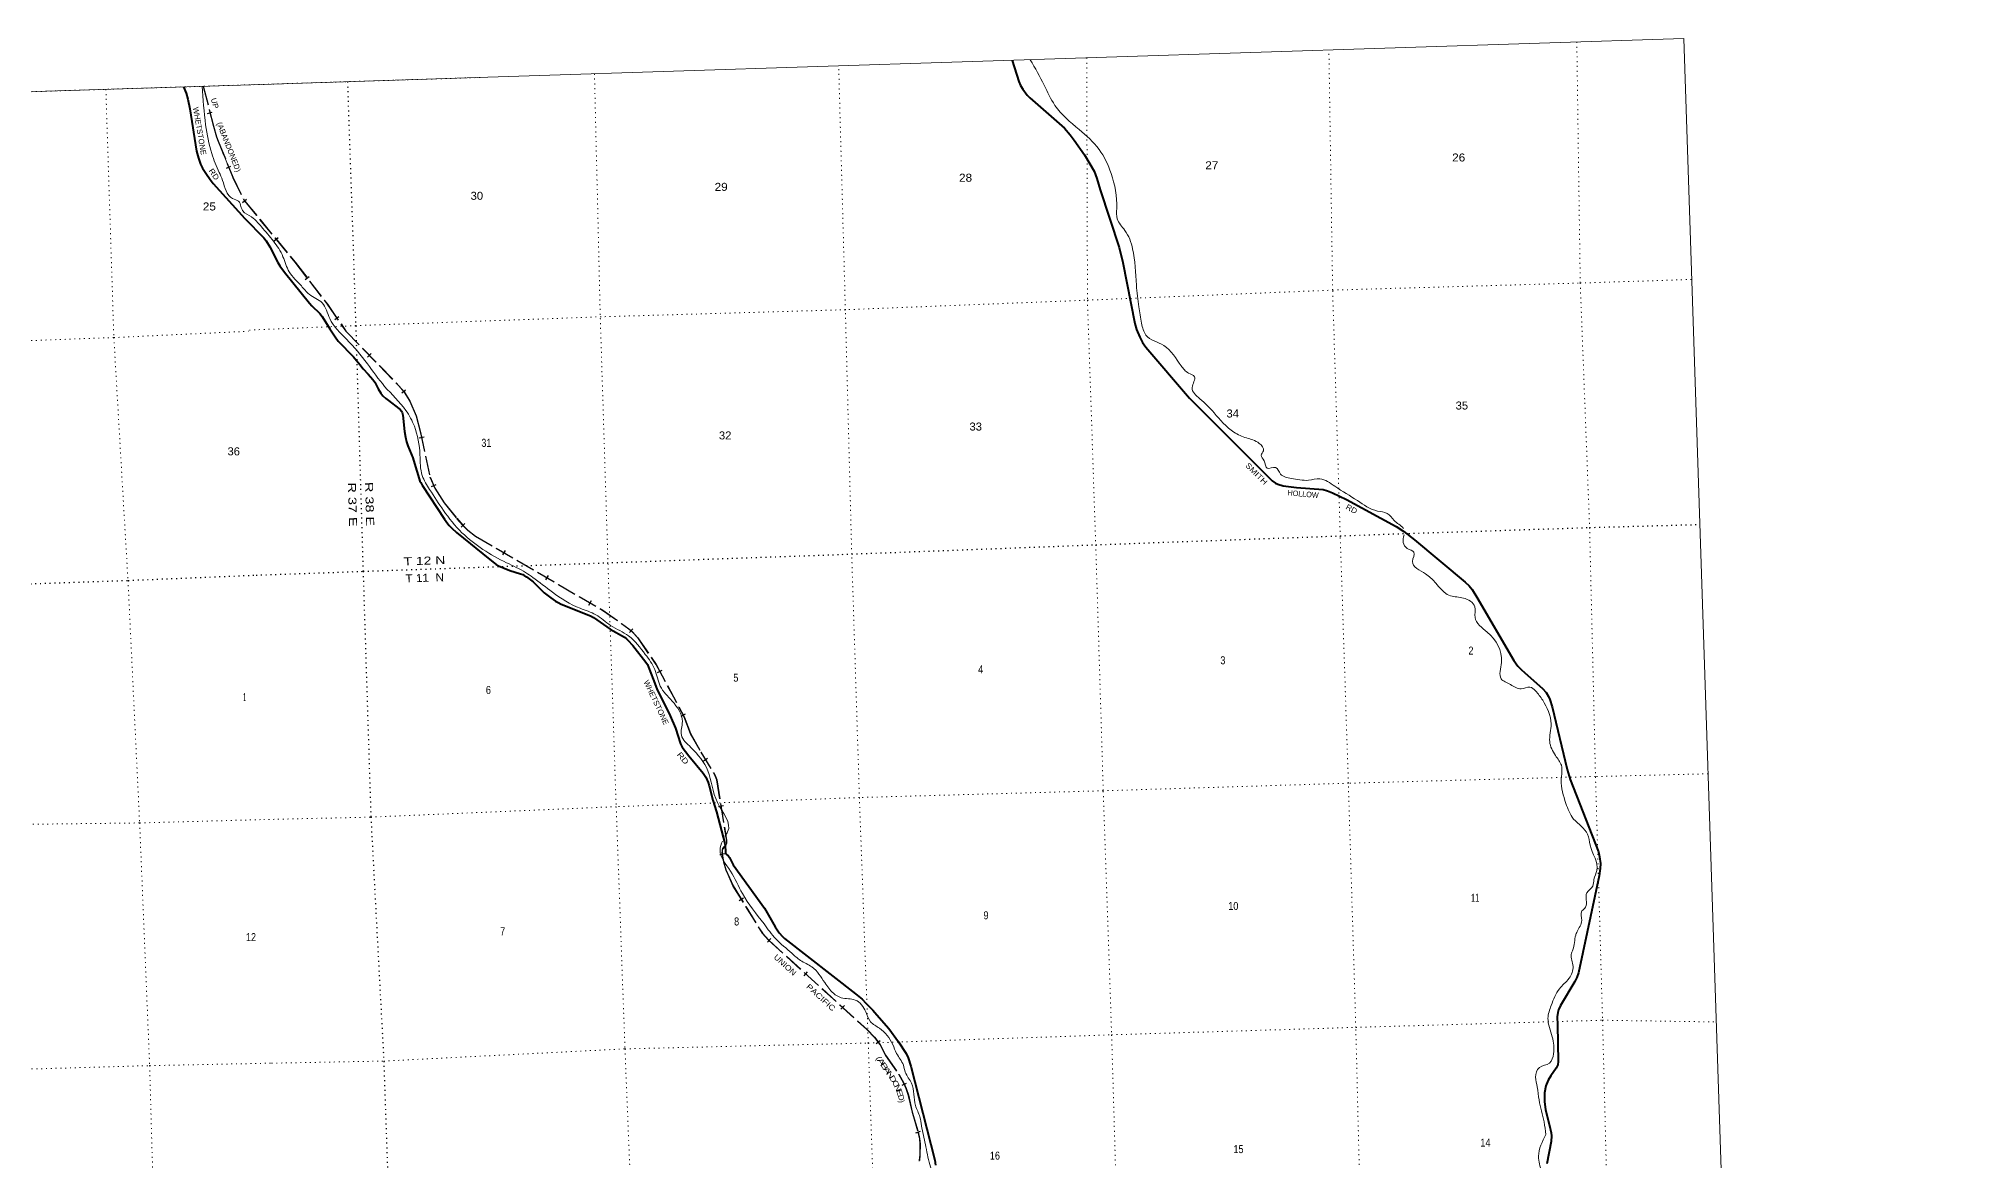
# Model space of a CAD drawing. Header units: feet. Extents: x 505285 to 763886, y -543582 to -353855.
# Drawn here: x 721863 to 763886, y -378400 to -353855 of the extents above; entities that cross this region are included whole.
import ezdxf
from ezdxf.enums import TextEntityAlignment as Align

# ---------------------------------------------------------------- set-up
doc = ezdxf.new("R2010")
doc.units = ezdxf.units.FT
doc.header["$LTSCALE"] = 70
doc.linetypes.add('DOTTED', pattern=[1.5, 0.3, -1.2])
doc.linetypes.add('LONG_DASHED', pattern=[7.5, 6, -1.5])
for name, color, linetype, lineweight in [('26', 7, 'Continuous', 40), ('27', 7, 'Continuous', 13), ('34', 7, 'Continuous', 25), ('39', 7, 'Continuous', 13), ('4', 7, 'Continuous', 13), ('6', 7, 'DOTTED', 25), ('63', 7, 'Continuous', 25), ('7', 7, 'DOTTED', 13)]:
    doc.layers.add(name, color=color, linetype=linetype, lineweight=lineweight)

msp = doc.modelspace()

# ---------------------------------------------------------------- linework, layer by layer
at = {"layer": '26'}
for points in [[(743161.77, -354335.16), (743309.4, -354798.91), (743345.95, -354882.04), (743392.72, -354967.14), (743489.88, -355094.48), (743545.82, -355154.37), (744303.99, -355814.38), (744434.61, -355967.1), (744517.38, -356076.56), (744742.85, -356398.71), (744959.7, -356761.45), (745015.08, -356916), (745083.85, -357165.77), (745502.05, -358427.42), (745585.62, -358758.69), (745848.59, -360090.36), (745884.66, -360223.96), (745956.59, -360392.54), (746014.44, -360503.11), (746084.14, -360605.44), (747044.27, -361724.84), (748851.48, -363532.75), (748921.07, -363579.6), (748972.1, -363605.13), (749093.52, -363638.86), (749383.42, -363680.82), (749961.82, -363724.53), (750056.5, -363749.8), (750168.6, -363795.65), (750472.05, -363939.82), (751559.77, -364528.5), (751732.09, -364637.69), (751962.84, -364822.73), (753071.56, -365745.48), (753160.86, -365830.58), (753224.16, -365905.16), (753326.24, -366076.69), (754132.57, -367460.31), (754223.62, -367582.94), (754298.42, -367660.31), (754373.09, -367734.65), (754759.83, -368073.06), (754840.63, -368158.16), (754897.54, -368245.44), (754921.43, -368311.35), (754975.56, -368474.21), (755302.04, -369847.46), (755370.94, -370060.88), (755988.67, -371647.63), (756012.23, -371753.77), (756029.24, -371898.45), (756024.99, -372013.34), (755998.81, -372172.82), (755549.31, -374293.18), (755514.69, -374396.23), (755471.68, -374481.21), (755153.23, -375008.97), (755110.56, -375102.27), (755097.94, -375157.91), (755083.76, -375254.25), (755087.74, -375427.28), (755107.55, -376232.03), (755095.82, -376306.8), (755058.61, -376380.77), (754942.73, -376549.35), (754885.31, -376640.7), (754836.42, -376766.36), (754804.53, -376915.29), (754806.65, -377111.03), (754825.6, -377289.22), (754919.52, -377630.18), (754955.23, -377794.02), (754957.62, -377859.94), (754949.76, -377983.5), (754857.69, -378472.68)], [(725035.69, -354914.99), (725092.9, -355053.12), (725129.01, -355182.34), (725172.26, -355392.71), (725323.32, -356317.31), (725362.89, -356471.45), (725411.37, -356608.17), (725452.89, -356689.07), (725527.88, -356805.39), (725619.04, -356940.15), (725685.11, -357024.67), (726377.61, -357791.54)], [(726377.61, -357791.54), (726791.65, -358213.98), (726847.99, -358278.75), (726926.78, -358414.53), (727100.93, -358758.66), (727141.23, -358829.15), (727244.41, -358968.97), (727790.56, -359645.65), (727846.73, -359704.51), (728016.42, -359869.82), (728072.88, -359935.43), (728236.72, -360208.04), (728351.55, -360383.77), (728420.23, -360475.32), (728752.64, -360819.82), (728892.52, -360983.95), (728965.36, -361083.62), (729074.64, -361200.26), (729180.36, -361313.94), (729224, -361375.22), (729295.55, -361517.21), (729349.67, -361612.14), (729399.15, -361674.59), (729458.95, -361728.78), (729520.87, -361776.95), (729745.06, -361946.11), (729776.79, -361973), (729802.29, -362007.63), (729818.68, -362038.61), (729834.37, -362095.95), (729868.75, -362453.14), (729888.8, -362578.08), (729912.48, -362680.14), (729939.69, -362766.74), (730050.9, -363028.56), (730068.21, -363081.1), (730143.21, -363323.26), (730191.15, -363489.34), (730209.37, -363536.73), (730225.86, -363569.99), (730256.72, -363626.03), (730742.31, -364371.03), (730817.72, -364471.69), (730850.5, -364508.14), (730905.14, -364568.28), (731008.82, -364663.52), (731738.44, -365251.72), (731838.61, -365335.55), (731876.86, -365361.07), (731929.68, -365390.23), (732171.21, -365491.75), (732410.53, -365563.37), (732456.98, -365583.42), (732485.41, -365599.3), (732539.85, -365632.62), (732684.69, -365743.18), (732873.49, -365931.74), (732928.72, -365982.55), (733068.96, -366093.72), (733176.43, -366166.62), (733229.25, -366195.78), (733294.4, -366228.76), (733939.59, -366481.92), (734007.46, -366517.33), (734369.03, -366778.23), (734685.6, -366954.15), (734726.43, -366984.93), (734755.58, -367014.09), (734866.12, -367134.95), (735150.82, -367498.88), (735183.6, -367549.91), (735208.98, -367607.95), (735308.18, -367870.19), (735391.58, -368080.65), (735682.45, -368672.3), (735795.87, -368940.08), (735905.86, -369282.48), (735944.95, -369357.84), (736091.16, -369543.65), (736402.81, -369925.14), (736462.22, -370013.94), (736512.01, -370128.63), (736535.08, -370203.49), (736611.59, -370517.72), (736696.38, -370768.4), (736880.23, -371461.02), (736886.02, -371502.62), (736889.23, -371653.52), (736891.16, -371676.08), (736898.45, -371692.48)], [(736898.45, -371692.48), (736956.38, -371741.73), (736978.59, -371772.67), (737056.95, -371927.41), (737744.87, -372879.36), (737981.41, -373289.72), (738065.95, -373414.74), (738138.89, -373499.54), (738182.52, -373542.32), (739736.64, -374753.15), (739878.24, -374865.47), (739963.95, -374954.42), (740115.02, -375109.69), (740202.45, -375208.11), (740464.73, -375514.29), (740676.2, -375798.78), (740841.28, -376054.64), (740889.11, -376155.83), (740943.05, -376332.9), (741470.95, -378392.05), (741488.35, -378503.24)]]:
    msp.add_lwpolyline(points, dxfattribs=at)
at = {"layer": '34', "linetype": 'LONG_DASHED', "lineweight": 13}
for points in [[(725467.49, -354901.34), (725757.58, -356008.03), (726111.57, -356894.21), (726365.05, -357408.75)], [(726368.05, -357407.21), (727472.31, -358748.07), (728180.34, -359670.51), (728585.9, -360257.71), (729746.1, -361452.9), (729861.57, -361590.2), (729986.16, -361790.06), (730124.66, -362113.36), (730216.99, -362478.23), (730424.42, -363450.39), (730530.91, -363692.94), (730734.92, -364012.9), (731011.02, -364353.4), (731144.9, -364505.82), (731255.69, -364616.67), (731420.1, -364742.85), (734182.62, -366352.87), (734778.03, -366768.96), (734856.51, -366838.24), (734963.68, -366960.47), (735371.32, -367549.61), (735982.96, -368693.09), (736122.07, -369056.5), (736350.97, -369464.93), (736652.31, -369960.44), (736695.06, -370070.5), (736910.83, -371401.45), (736910.83, -371459.19), (736892.37, -371493.83), (736827.74, -371576.96), (736818.51, -371611.61), (736815.31, -371690.9), (736847.63, -371866.4), (736898.97, -372038.56), (737053.89, -372395.35), (737635.62, -373332.05), (737695.64, -373429.04), (737835.36, -373580.9), (739984.8, -375535.71), (740151.58, -375706.02), (740266.74, -375857.61), (740389.51, -376098.78), (740678.59, -376509.02), (740788.64, -376708.27), (740839.42, -376823.74), (740887.39, -376972.57), (740974.68, -377343.93), (741102.28, -377778.24), (741134.87, -377913.74), (741144.11, -378038.44), (741139.49, -378273.99), (741128.38, -378398.52)], [(741126.84, -378415.72), (741128.38, -378398.52)]]:
    msp.add_lwpolyline(points, dxfattribs=at)
at = {"layer": '39'}
for points in [[(743559.42, -354322.86), (743863.3, -354878), (744097.34, -355318.47), (744625.15, -355848.81), (745063.34, -356281.75), (745326.45, -356807.74), (745449.78, -357574.5), (745459.75, -357799.68), (745627.05, -358053.3), (745797.68, -358457.84), (745879.83, -359250.27), (745934.73, -359725.53), (745993.57, -360085.85), (746088.89, -360344.14), (746477.72, -360571.48), (746858.14, -361014.61), (747022.17, -361175.71), (747149.18, -361253.6), (747099.39, -361489.04), (747266.41, -361734.62), (747577.95, -362043.35), (748013.85, -362468.32), (748286.82, -362593.19), (748567.58, -362711.74), (748657.55, -362875.57), (748608.86, -362972.02), (748673.17, -363090.48), (748739.2, -363257.21), (748920.91, -363238.43), (749034.25, -363383.28), (749266.05, -363477.45), (749644.26, -363517.9), (749893.74, -363488.57), (750222.17, -363651.68), (750714.2, -363963.83), (751153.05, -364192.43), (751365.4, -364243.24), (751517.74, -364395.65), (751721.72, -364571.15), (751725.8, -364575.79)], [(725444.94, -354901.72), (725520.95, -355745.13), (725654.72, -356372.74), (725817.04, -356784.87), (725889.73, -356959.22), (726111.36, -357357.99), (726238.21, -357415.67), (726293.56, -357533.35), (726316.62, -357600.26), (726371.97, -357667.17)], [(726371.97, -357667.17), (726568.86, -357791.13), (726739.45, -357973.56), (727007.18, -358289.94), (727211.56, -358628.79), (727349.61, -358962.03), (727614.98, -359268.43), (727783.79, -359451.51), (728069.04, -359640.38), (728235.47, -359982.64), (728602.24, -360436.34), (729058.07, -360971.34), (729436.28, -361464.9), (729901.83, -361991.49), (730086.34, -362335.1), (730208.69, -362960.92), (730258.52, -363418.33), (730420.09, -363718.54), (730724.78, -364180.4), (731126.4, -364665.36), (732104.02, -365323.83), (732520.56, -365538.27), (732677.52, -365644.5), (733104.74, -365965.63), (733710.49, -366319.91), (734056.15, -366460.23), (734379.14, -366696.04), (734773.36, -366923.85), (735138.06, -367330.29), (735347.14, -367659.25), (735465.82, -368023.08), (735722.24, -368348.26), (735948.56, -368797.06), (735926.92, -369091.88), (736134.89, -369362.13), (736503.73, -369874.15), (736716.71, -370569.14), (736938.53, -371212.09), (736887.75, -371299.84), (736882.09, -371311.54)], [(751733.71, -364714.56), (751718.74, -364883.4), (751803.42, -365011.18), (751948.59, -365092.43), (751919.61, -365292.86), (752205.92, -365568.28), (752753.97, -366047.53), (753032.24, -366095.68), (753283.47, -366285.8), (753287.72, -366519.25), (753555.66, -366841.66), (753863.64, -367502.94), (753860.3, -367861.52), (754063.21, -367988.98), (754297.02, -368083.07), (754488.02, -368043.82), (754607.1, -368124.01), (754766.76, -368331.6), (754951.38, -368848.39), (754921.09, -369238.18), (755045.99, -369539.68), (755175.84, -369754.41), (755171.14, -370074.78), (755275.42, -370586.48), (755443.85, -370928.67), (755750.24, -371261.75), (755802.67, -371497.45), (755954.01, -372053.12), (755887.48, -372251.53), (755862.58, -372397.44), (755733.46, -372543.16), (755718.85, -372696.75), (755704.53, -372858.38), (755625.24, -372939.84), (755622.57, -373147.37), (755518.95, -373390.83), (755489.63, -373468.43), (755428.82, -373788.86), (755390.27, -373888.95), (755431.62, -374151.24), (755344.66, -374412.22), (755132.32, -374641.56), (754952.84, -375006.63), (754882.6, -375287.12), (754977.18, -375694.46), (755006.22, -376061.92), (754913.26, -376266.73), (754694.22, -376363.4), (754611.48, -376573.88), (754647.19, -376790.05), (754687.25, -377072.53), (754796.47, -377553.84), (754838.38, -377832.22)], [(736824.78, -371409.99), (736772.34, -371609.29), (737000.26, -372069.07), (737262.09, -372558.85), (737734.55, -373224.14), (737992.62, -373550.95), (738342.4, -373864.31), (738530.31, -374020.51), (738783.9, -374164.22), (739062.55, -374506.38), (739253.23, -374741.01), (739420.98, -374837.54), (739731.42, -374888.54), (739960.98, -375145.91), (740066.88, -375363.53), (740258.29, -375505.5), (740549.45, -375861.3), (740634.56, -376057.53), (740781.84, -376311.89), (740825.35, -376465.35), (740960.2, -376708.09), (741047.07, -377195.66), (741144.02, -377445.07), (741180.95, -377639.05), (741264.05, -378045.49), (741361.86, -378487.62), (741434.36, -378680.15)], [(754838.38, -377832.22), (754676.69, -378303.37), (754734.89, -378645.59), (754788.08, -379072.58), (754886.03, -379405.28), (754904.1, -379432.92)]]:
    msp.add_spline(points, degree=3, dxfattribs=at)
at = {"layer": '4'}
msp.add_lwpolyline([(505285.47, -360804.74), (536860.22, -360087.99), (568433.96, -359327.81), (600006.62, -358524.19), (631578.15, -357677.15), (663148.48, -356786.68), (694717.55, -355852.8), (726285.32, -354875.48), (757851.71, -353854.74), (763886.04, -536576.2), (732068.3, -537605.06), (700249.18, -538590.15), (668428.73, -539531.49), (636607.03, -540429.04), (604784.11, -541282.83), (572960.06, -542092.84), (541134.91, -542859.08), (509308.75, -543581.54)], close=True, dxfattribs=at)
msp.add_lwpolyline([(505285.47, -360804.74), (536860.22, -360087.99), (568433.96, -359327.81), (600006.62, -358524.19), (631578.15, -357677.15), (663148.48, -356786.68), (694717.55, -355852.8), (726285.32, -354875.48), (757851.71, -353854.74), (763886.04, -536576.2), (732068.3, -537605.06), (700249.18, -538590.15), (668428.73, -539531.49), (636607.03, -540429.04), (604784.11, -541282.83), (572960.06, -542092.84), (541134.91, -542859.08), (509308.75, -543581.54)], close=True, dxfattribs=at)
at = {"layer": '6'}
for points in [[(728623.21, -354801.36), (728804.16, -360138.91), (728964.14, -365509.94), (729134.28, -370884.63), (729417.37, -376222.93), (729600.24, -381504.51), (729815.64, -386798.99), (730028.02, -392178.16), (730226.37, -397727.01), (730317.79, -400497.33)], [(726624.54, -365594.07), (728964.14, -365509.94), (734302.52, -365323.41), (739652.76, -365132.42), (744990.56, -364929.8), (750336.66, -364734.93), (751837.8, -364681.87)], [(751837.8, -364681.87), (755793.4, -364552.1), (758202.79, -364485.46)], [(695052.56, -366919.49), (697529.85, -366758.22), (702704.71, -366602.73), (707972.94, -366365.63), (713290.47, -366108.5), (718539.38, -365890.28), (723825.73, -365708.85), (726624.54, -365594.07)]]:
    msp.add_lwpolyline(points, dxfattribs=at)
at = {"layer": '63'}
for p, q in [((725558.69, -355495.64), (725665.68, -355467.59)), ((725973.34, -356692.31), (726074.98, -356648.7)), ((726329.77, -357440.16), (726415.15, -357369.85)), ((727021.32, -358279.89), (727106.71, -358209.58)), ((727700, -359127.65), (727787.74, -359060.3)), ((728346.07, -359999.33), (728437.08, -359936.47)), ((729064.36, -360823.1), (729143.72, -360746.06)), ((729811.13, -361608.69), (729895.78, -361537.49)), ((730189.7, -362592.36), (730297.88, -362569.28)), ((730458.47, -363653.56), (730559.75, -363609.1)), ((731110.56, -364542.9), (731188.8, -364464.71)), ((732021.76, -365151.96), (732077.46, -365056.39)), ((732961.63, -365699.72), (733017.33, -365604.15)), ((733901.5, -366247.48), (733957.2, -366151.92)), ((734793.71, -366850.17), (734866.92, -366767.25)), ((735406.82, -367723.05), (735504.35, -367670.88)), ((735919.91, -368682.28), (736017.44, -368630.11)), ((736407.2, -369654.58), (736501.7, -369597.1)), ((736738.2, -370652.17), (736847.38, -370634.47)), ((736766.2, -371703.08), (736874.98, -371683.05)), ((737192.4, -372714.09), (737286.36, -372655.74)), ((737807.77, -373624.07), (737882.19, -373542.24)), ((738612.56, -374355.99), (738686.98, -374274.16)), ((739417.35, -375087.91), (739491.77, -375006.08)), ((740189.03, -375838.79), (740277.1, -375771.88)), ((740752.78, -376752.16), (740854.03, -376707.64)), ((741052.96, -377789.52), (741159.08, -377758.34))]:
    msp.add_line(p, q, dxfattribs=at)
at = {"layer": '63', "linetype": 'LONG_DASHED'}
for points in [[(725469.05, -354901.51), (725691.62, -355777.42), (725761.48, -356006.74), (725795.4, -356102.76), (726115.32, -356892.54), (726368.73, -357406.94)], [(726371.21, -357404.6), (727475.52, -358745.52), (728183.66, -359668.1), (728589.08, -360255.1), (729749.14, -361450.15), (729864.9, -361587.78), (729989.81, -361788.16), (730128.56, -362112.04), (730220.98, -362477.3), (730428.34, -363449.13), (730534.54, -363691), (730738.25, -364010.5), (731014.15, -364350.75), (731147.89, -364503.02), (731258.4, -364613.58), (731422.39, -364739.44), (734184.83, -366349.41), (734780.57, -366765.73), (734859.42, -366835.34), (734966.92, -366957.94), (735374.82, -367547.47), (735986.7, -368691.38), (736125.79, -369054.76), (736354.51, -369462.86), (736656, -369958.62), (736699.04, -370069.42), (736914.93, -371401.12), (736914.93, -371460.21), (736895.82, -371496.07), (736831.49, -371578.82), (736822.59, -371612.23), (736819.43, -371690.61), (736851.62, -371865.44), (736902.83, -372037.15), (737057.53, -372393.44), (737639.1, -373329.89), (737698.92, -373426.55), (737838.25, -373577.99), (739987.65, -375532.76), (740154.69, -375703.34), (740270.23, -375855.42), (740393.03, -376096.66), (740682.07, -376506.84), (740792.32, -376706.45), (740843.26, -376822.28), (740891.34, -376971.47), (740978.65, -377342.88), (741106.24, -377777.18), (741138.93, -377913.1), (741148.21, -378038.33), (741143.59, -378274.21), (741132.46, -378398.88)]]:
    msp.add_lwpolyline(points, dxfattribs=at)
at = {"layer": '7'}
msp.add_line((731523.52, -354709.1), (726285.32, -354875.48), dxfattribs=at)
for points in [[(751215.92, -399824.09), (751107.79, -397006.33), (751030.81, -391545.65), (750963.03, -386175.25), (750808.98, -380801.99), (750679, -375486.24), (750516.08, -370145.52), (750339.3, -364752.96), (750172.52, -359360.02), (750090.34, -354109.74)], [(755513.63, -353931.83), (755588.16, -359204.88), (755793.4, -364552.1), (755922.35, -370008.85), (756076.56, -375329.75), (756213.61, -380675.44), (756358.8, -386024.87), (756365.18, -391359.27), (756375.4, -396802.27), (756477.67, -399656.69)], [(734025.78, -354629.21), (734153.39, -359976.15), (734321.24, -365342.86), (734501.33, -370658.78), (734692.78, -375956.15), (734911.31, -381339.13), (735050.58, -386634.39), (735119.36, -391976.56), (735335, -397561.02), (735450.58, -400333.73)], [(740682.45, -400165.8), (740592.74, -397361.35), (740413.27, -391779.59), (740332.48, -386437.86), (740195.58, -381096.19), (740015.2, -375828.61), (739821.83, -370476.94), (739652.76, -365132.42), (739514.07, -359796.85), (739367.14, -354457.74)], [(744793.62, -354282.25), (744809.27, -359579.69), (744990.56, -364929.8), (745155.34, -370322.81), (745337.78, -375648.71), (745493.77, -380963.5), (745557.12, -386321.98), (745700.31, -391671.47), (745823.9, -397146.55), (745932.11, -399995.82)], [(694726.31, -356142.08), (697091.65, -355992.03), (702284.83, -355777.31), (707561.11, -355594.26), (712821.79, -355369.54), (718031.67, -355135.19), (726285.32, -354875.48)], [(723338, -354968.56), (723512.5, -360397.81), (723821.81, -365711.02), (724076.67, -371014.27), (724295.69, -376322.94), (724445.25, -381648.4), (724614.19, -386957), (724803.75, -392280.91), (724901.57, -397721.13), (725037.36, -400664.43)], [(726476.76, -360234.69), (728798.08, -360137.12), (734148.25, -359944.12), (739487.76, -359789.77), (744809.27, -359579.69), (750172.52, -359360.02), (755588.16, -359204.88), (758025.83, -359127.19)], [(694890.39, -361562.2), (697323.81, -361430.38), (702551.25, -361227.08), (707776.34, -360961.47), (713055.09, -360738.06), (718346.51, -360584.62), (723512.5, -360397.81), (726455.74, -360260.3)], [(758382.94, -369940.57), (755920, -369998.87), (750516.08, -370145.52), (745152.91, -370310.81), (739821.19, -370458.83), (734503.33, -370658.71), (729118.34, -370887.23), (726793.75, -370940.42)], [(695213, -372219.48), (697520.91, -372137.62), (702808.12, -371925.96), (708126.74, -371644.63), (713374.44, -371394.24), (718697.84, -371080.5), (724076.67, -371014.27), (726793.75, -370940.42)], [(726962.4, -376269.4), (729417.37, -376222.93), (734692.78, -375956.15), (740015.2, -375828.61), (745337.78, -375648.71), (750679, -375486.24), (756076.56, -375329.75), (758562.17, -375368.14)], [(695374.29, -377548.02), (697661.33, -377486.46), (702897.76, -377255.77), (705755.61, -377148.65), (708194.48, -376924.95), (713528.47, -376679.26), (718880.13, -376477.17), (724295.69, -376322.94), (726962.4, -376269.4)]]:
    msp.add_lwpolyline(points, dxfattribs=at)

# ---------------------------------------------------------------- texts
at = {"layer": '27'}
for rotation, p in [(279.779, (725240.77, -355368.31)), (295.18, (735097.57, -367926.39))]:
    msp.add_text('WHETSTONE', height=120, rotation=rotation, dxfattribs=at).set_placement(p)
for s, rotation, width, p in [('RD', 304.077, 1.15, (725580.42, -356748.75)), ('SMITH', 314.989, 1.2, (748251.78, -363206.19)), ('HOLLOW', 355.178, 0.95, (749181.43, -363850.05)), ('RD', 331.578, 1.1, (750445.88, -364139.73)), ('RD', 309.246, 1.25, (735821.85, -369523.99))]:
    msp.add_text(s, height=120, rotation=rotation, dxfattribs=dict(at, width=width)).set_placement(p)
at = {"layer": '6'}
for s, rotation, width, p in [('R 37 E', 271.706, 1.35, (728631.26, -363570.65)), ('R 38 E', 271.706, 1.35, (729006.09, -363559.49)), ('T 12 N', 2.001, 1.3, (729852.95, -365381.78)), ('T 11  N', 2.001, 1.1, (729893.71, -365755.26))]:
    msp.add_text(s, height=175, rotation=rotation, dxfattribs=dict(at, width=width)).set_placement(p)
at = {"layer": '63'}
for s, rotation, width, p in [('UP', 284.82, 1.05, (725634.29, -355175.81)), ('UNION', 317.715, 1.15, (737936.1, -373964.36)), ('PACIFIC', 317.715, 1.25, (738646.57, -374610.5))]:
    msp.add_text(s, height=120, rotation=rotation, dxfattribs=dict(at, width=width)).set_placement(p)
msp.add_text('(ABANDONED)', height=120, rotation=291.775, dxfattribs=at).set_placement((725758.39, -355712.47))
for s, rotation, width, p in [('(', 296.978, 1.2, (740191.3, -376185.32)), ('A', 305.171, 1.6, (740250.31, -376272.61)), ('B', 305.171, 1.75, (740318.86, -376371.61)), ('A', 305.171, 1.6, (740376.69, -376464.46)), ('N', 305.171, 1.5, (740449.09, -376558.35)), ('D', 298.913, 1.4, (740501.23, -376644.22)), ('O', 298.913, 1.2, (740564.37, -376747.45)), ('N', 293.739, 1.25, (740605.47, -376833.54)), ('E', 287.863, 1.35, (740643.94, -376930.76)), ('D', 287.863, 1.15, (740678.26, -377039.57))]:
    msp.add_text(s, height=120, rotation=rotation, dxfattribs=dict(at, width=width)).set_placement(p, align=Align.CENTER)
msp.add_text(')', height=120, rotation=283.229, dxfattribs=at).set_placement((740693.69, -377118.03), align=Align.CENTER)
at = {"layer": '7'}
for s, width, p in [('27', 1.1, (747386.34, -356717.13)), ('26', 1.1, (752786.7, -356546.56)), ('29', 1.1, (736653.66, -357188.78)), ('28', 1.1, (741999.93, -356989.11)), ('25', 1.1, (725458.49, -357617.87)), ('30', 1.05, (731316.03, -357384.12)), ('35', 1.05, (752861.91, -361972.01)), ('34', 1.05, (747849.95, -362146.02)), ('31', 0.85, (731550.78, -362787.87)), ('32', 1.05, (736747.66, -362625.39)), ('33', 1.05, (742228.56, -362431.48)), ('36', 1.05, (725998.32, -362973.93)), ('2', 0.85, (753142.13, -367332.16)), ('4', 0.85, (742417.08, -367742.45)), ('3', 0.85, (747716.47, -367544.06)), ('6', 0.85, (731650.08, -368193.55)), ('5', 0.85, (737062.85, -367924.3)), ('1', 0.4, (726339.98, -368349.82)), ('10', 0.85, (747888.61, -372918.67)), ('11', 0.65, (753197.44, -372739.59)), ('8', 0.85, (737080.05, -373257)), ('9', 0.85, (742534.79, -373121.88)), ('12', 0.85, (726401.59, -373599.56)), ('7', 0.85, (731963.43, -373470.69)), ('16', 0.85, (742674.71, -378378.86)), ('15', 0.85, (748002.21, -378236.11)), ('14', 0.85, (753404.53, -378094.54))]:
    msp.add_text(s, height=175, dxfattribs=dict(at, width=width)).set_placement(p)

doc.saveas('drawing.dxf')
